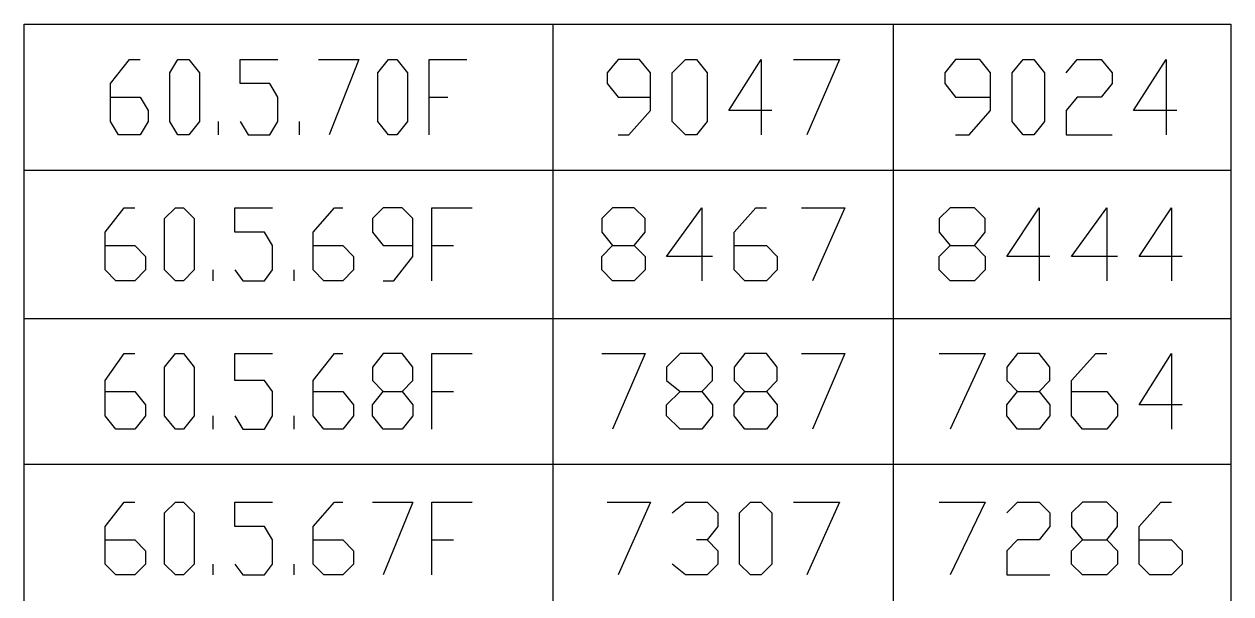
# Model space of a CAD drawing. Header units: millimetres. Extents: x -45 to 90, y -17 to 16.
# Drawn here: x -20.798 to -18.749, y -0.715 to 0.252 of the extents above; entities that cross this region are included whole.
import ezdxf

# ---------------------------------------------------------------- set-up
doc = ezdxf.new("R2010")
doc.units = ezdxf.units.MM
doc.layers.add('PDF_Geometry', color=7, linetype='Continuous')

msp = doc.modelspace()

# ---------------------------------------------------------------- linework, layer by layer
at = {"layer": 'PDF_Geometry', "lineweight": 25}
for points in [[(-18.749, -4.3457), (-20.7981, -4.3457), (-20.7981, 0.2523), (-18.749, 0.2523)], [(-20.5369, 0.0642), (-20.5506, 0.0871), (-20.5506, 0.1696), (-20.5369, 0.1925), (-20.5185, 0.1925), (-20.5002, 0.1696), (-20.5002, 0.0871), (-20.5185, 0.0642)], [(-20.1793, 0.0642), (-20.1976, 0.0871), (-20.1976, 0.1696), (-20.1793, 0.1925), (-20.1655, 0.1925), (-20.1472, 0.1696), (-20.1472, 0.0871), (-20.1655, 0.0642)], [(-19.675, 0.0642), (-19.698, 0.0871), (-19.698, 0.1696), (-19.675, 0.1925), (-19.6567, 0.1925), (-19.6384, 0.1696), (-19.6384, 0.0871), (-19.6567, 0.0642)], [(-19.102, 0.0642), (-19.1204, 0.0871), (-19.1204, 0.1696), (-19.102, 0.1925), (-19.0837, 0.1925), (-19.0654, 0.1696), (-19.0654, 0.0871), (-19.0837, 0.0642)], [(-20.5414, -0.1834), (-20.5598, -0.165), (-20.5598, -0.0779), (-20.5414, -0.0596), (-20.5277, -0.0596), (-20.5093, -0.0779), (-20.5093, -0.165), (-20.5277, -0.1834)], [(-20.5414, -0.4353), (-20.5598, -0.4126), (-20.5598, -0.3301), (-20.5414, -0.3071), (-20.5277, -0.3071), (-20.5093, -0.3301), (-20.5093, -0.4126), (-20.5277, -0.4353)], [(-20.5414, -0.683), (-20.5598, -0.6645), (-20.5598, -0.5776), (-20.5414, -0.5593), (-20.5277, -0.5593), (-20.5093, -0.5776), (-20.5093, -0.6645), (-20.5277, -0.683)], [(-19.565, -0.683), (-19.5834, -0.6645), (-19.5834, -0.5776), (-19.565, -0.5593), (-19.5467, -0.5593), (-19.5283, -0.5776), (-19.5283, -0.6645), (-19.5467, -0.683)]]:
    msp.add_lwpolyline(points, close=True, dxfattribs=at)
for points in [[(-19.8997, -4.3457), (-19.8997, 0.2523)], [(-19.3221, -3.9928), (-19.3221, 0.2523)], [(-20.6515, 0.1284), (-20.601, 0.1284), (-20.5873, 0.1054), (-20.5873, 0.0871), (-20.601, 0.0642), (-20.6377, 0.0642), (-20.6515, 0.0871), (-20.6515, 0.1513), (-20.6194, 0.1925), (-20.601, 0.1925)], [(-20.4314, 0.0871), (-20.4177, 0.0642), (-20.381, 0.0642), (-20.3672, 0.0871), (-20.3672, 0.1284), (-20.381, 0.1513), (-20.4314, 0.1513), (-20.4314, 0.1925), (-20.3672, 0.1925)], [(-20.2985, 0.1925), (-20.2297, 0.1925), (-20.2801, 0.0642)], [(-20.1105, 0.0642), (-20.1105, 0.1925), (-20.0464, 0.1925)], [(-19.7896, 0.0642), (-19.7713, 0.0642), (-19.7346, 0.1054), (-19.7346, 0.1696), (-19.753, 0.1925), (-19.7896, 0.1925), (-19.808, 0.1696), (-19.808, 0.1513), (-19.7896, 0.1284), (-19.7346, 0.1284)], [(-19.5283, 0.1054), (-19.6017, 0.1054), (-19.5467, 0.1925), (-19.5467, 0.0642)], [(-19.4917, 0.1925), (-19.4137, 0.1925), (-19.4688, 0.0642)], [(-19.2166, 0.0642), (-19.1937, 0.0642), (-19.157, 0.1054), (-19.157, 0.1696), (-19.1754, 0.1925), (-19.2166, 0.1925), (-19.235, 0.1696), (-19.235, 0.1513), (-19.2166, 0.1284), (-19.157, 0.1284)], [(-19.0287, 0.1696), (-19.0103, 0.1925), (-18.9691, 0.1925), (-18.9507, 0.1696), (-18.9507, 0.1513), (-18.9691, 0.1284), (-19.0103, 0.1284), (-19.0287, 0.1054), (-19.0287, 0.0642), (-18.9507, 0.0642)], [(-18.8407, 0.1054), (-18.9141, 0.1054), (-18.8591, 0.1925), (-18.8591, 0.0642)], [(-20.1105, 0.1284), (-20.0784, 0.1284)], [(-20.4681, 0.0642), (-20.4681, 0.0871)], [(-20.3306, 0.0642), (-20.3306, 0.0871)], [(-20.7981, 0.0046), (-18.749, 0.0046)], [(-20.6606, -0.1238), (-20.6102, -0.1238), (-20.5919, -0.1421), (-20.5919, -0.165), (-20.6102, -0.1834), (-20.6423, -0.1834), (-20.6606, -0.165), (-20.6606, -0.1009), (-20.6285, -0.0596), (-20.6102, -0.0596)], [(-20.4406, -0.165), (-20.4268, -0.1834), (-20.3902, -0.1834), (-20.3764, -0.165), (-20.3764, -0.1238), (-20.3902, -0.1009), (-20.4406, -0.1009), (-20.4406, -0.0596), (-20.3764, -0.0596)], [(-20.3076, -0.1238), (-20.2572, -0.1238), (-20.2389, -0.1421), (-20.2389, -0.165), (-20.2572, -0.1834), (-20.2893, -0.1834), (-20.3076, -0.165), (-20.3076, -0.1009), (-20.271, -0.0596), (-20.2572, -0.0596)], [(-20.1885, -0.1834), (-20.1701, -0.1834), (-20.138, -0.1421), (-20.138, -0.0779), (-20.1564, -0.0596), (-20.1885, -0.0596), (-20.2068, -0.0779), (-20.2068, -0.1009), (-20.1885, -0.1238), (-20.138, -0.1238)], [(-20.1059, -0.1834), (-20.1059, -0.0596), (-20.0372, -0.0596)], [(-19.7621, -0.1238), (-19.7438, -0.1421), (-19.7438, -0.165), (-19.7621, -0.1834), (-19.7988, -0.1834), (-19.8171, -0.165), (-19.8171, -0.1421), (-19.7988, -0.1238), (-19.7621, -0.1238), (-19.7438, -0.1009), (-19.7438, -0.0779), (-19.7621, -0.0596), (-19.7988, -0.0596), (-19.8171, -0.0779), (-19.8171, -0.1009), (-19.7988, -0.1238)], [(-19.6292, -0.1421), (-19.7071, -0.1421), (-19.6475, -0.0596), (-19.6475, -0.1834)], [(-19.5925, -0.1238), (-19.5375, -0.1238), (-19.5192, -0.1421), (-19.5192, -0.165), (-19.5375, -0.1834), (-19.5742, -0.1834), (-19.5925, -0.165), (-19.5925, -0.1009), (-19.5559, -0.0596), (-19.5375, -0.0596)], [(-19.4779, -0.0596), (-19.4046, -0.0596), (-19.4596, -0.1834)], [(-19.1845, -0.1238), (-19.1662, -0.1421), (-19.1662, -0.165), (-19.1845, -0.1834), (-19.2258, -0.1834), (-19.2441, -0.165), (-19.2441, -0.1421), (-19.2258, -0.1238), (-19.1845, -0.1238), (-19.1662, -0.1009), (-19.1662, -0.0779), (-19.1845, -0.0596), (-19.2258, -0.0596), (-19.2441, -0.0779), (-19.2441, -0.1009), (-19.2258, -0.1238)], [(-19.0562, -0.1421), (-19.1295, -0.1421), (-19.0745, -0.0596), (-19.0745, -0.1834)], [(-18.9416, -0.1421), (-19.0195, -0.1421), (-18.9599, -0.0596), (-18.9599, -0.1834)], [(-18.8316, -0.1421), (-18.9049, -0.1421), (-18.8499, -0.0596), (-18.8499, -0.1834)], [(-20.1059, -0.1238), (-20.0693, -0.1238)], [(-20.4773, -0.1834), (-20.4773, -0.165)], [(-20.3397, -0.1834), (-20.3397, -0.165)], [(-20.7981, -0.2475), (-18.749, -0.2475)], [(-20.6606, -0.3713), (-20.6102, -0.3713), (-20.5919, -0.3942), (-20.5919, -0.4126), (-20.6102, -0.4353), (-20.6423, -0.4353), (-20.6606, -0.4126), (-20.6606, -0.353), (-20.6285, -0.3071), (-20.6102, -0.3071)], [(-20.4406, -0.4126), (-20.4268, -0.4353), (-20.3902, -0.4353), (-20.3764, -0.4126), (-20.3764, -0.3713), (-20.3902, -0.353), (-20.4406, -0.353), (-20.4406, -0.3071), (-20.3764, -0.3071)], [(-20.3076, -0.3713), (-20.2572, -0.3713), (-20.2389, -0.3942), (-20.2389, -0.4126), (-20.2572, -0.4353), (-20.2893, -0.4353), (-20.3076, -0.4126), (-20.3076, -0.353), (-20.271, -0.3071), (-20.2572, -0.3071)], [(-20.1564, -0.3713), (-20.138, -0.3942), (-20.138, -0.4126), (-20.1564, -0.4353), (-20.1885, -0.4353), (-20.2068, -0.4126), (-20.2068, -0.3942), (-20.1885, -0.3713), (-20.1564, -0.3713), (-20.138, -0.353), (-20.138, -0.3301), (-20.1564, -0.3071), (-20.1885, -0.3071), (-20.2068, -0.3301), (-20.2068, -0.353), (-20.1885, -0.3713)], [(-20.1059, -0.4353), (-20.1059, -0.3071), (-20.0372, -0.3071)], [(-19.8171, -0.3071), (-19.7438, -0.3071), (-19.7988, -0.4353)], [(-19.6475, -0.3713), (-19.6292, -0.3942), (-19.6292, -0.4126), (-19.6475, -0.4353), (-19.6842, -0.4353), (-19.7071, -0.4126), (-19.7071, -0.3942), (-19.6842, -0.3713), (-19.6475, -0.3713), (-19.6292, -0.353), (-19.6292, -0.3301), (-19.6475, -0.3071), (-19.6842, -0.3071), (-19.7071, -0.3301), (-19.7071, -0.353), (-19.6842, -0.3713)], [(-19.5375, -0.3713), (-19.5192, -0.3942), (-19.5192, -0.4126), (-19.5375, -0.4353), (-19.5742, -0.4353), (-19.5925, -0.4126), (-19.5925, -0.3942), (-19.5742, -0.3713), (-19.5375, -0.3713), (-19.5192, -0.353), (-19.5192, -0.3301), (-19.5375, -0.3071), (-19.5742, -0.3071), (-19.5925, -0.3301), (-19.5925, -0.353), (-19.5742, -0.3713)], [(-19.4779, -0.3071), (-19.4046, -0.3071), (-19.4596, -0.4353)], [(-19.2441, -0.3071), (-19.1662, -0.3071), (-19.2258, -0.4353)], [(-19.0745, -0.3713), (-19.0562, -0.3942), (-19.0562, -0.4126), (-19.0745, -0.4353), (-19.1112, -0.4353), (-19.1295, -0.4126), (-19.1295, -0.3942), (-19.1112, -0.3713), (-19.0745, -0.3713), (-19.0562, -0.353), (-19.0562, -0.3301), (-19.0745, -0.3071), (-19.1112, -0.3071), (-19.1295, -0.3301), (-19.1295, -0.353), (-19.1112, -0.3713)], [(-19.0195, -0.3713), (-18.9599, -0.3713), (-18.9416, -0.3942), (-18.9416, -0.4126), (-18.9599, -0.4353), (-19.0012, -0.4353), (-19.0195, -0.4126), (-19.0195, -0.353), (-18.9783, -0.3071), (-18.9599, -0.3071)], [(-18.8316, -0.3942), (-18.9049, -0.3942), (-18.8499, -0.3071), (-18.8499, -0.4353)], [(-20.1059, -0.3713), (-20.0693, -0.3713)], [(-20.4773, -0.4353), (-20.4773, -0.4126)], [(-20.3397, -0.4353), (-20.3397, -0.4126)], [(-20.7981, -0.4951), (-18.749, -0.4951)], [(-20.6606, -0.6234), (-20.6102, -0.6234), (-20.5919, -0.6418), (-20.5919, -0.6645), (-20.6102, -0.683), (-20.6423, -0.683), (-20.6606, -0.6645), (-20.6606, -0.6005), (-20.6285, -0.5593), (-20.6102, -0.5593)], [(-20.4406, -0.6645), (-20.4268, -0.683), (-20.3902, -0.683), (-20.3764, -0.6645), (-20.3764, -0.6234), (-20.3902, -0.6005), (-20.4406, -0.6005), (-20.4406, -0.5593), (-20.3764, -0.5593)], [(-20.3076, -0.6234), (-20.2572, -0.6234), (-20.2389, -0.6418), (-20.2389, -0.6645), (-20.2572, -0.683), (-20.2893, -0.683), (-20.3076, -0.6645), (-20.3076, -0.6005), (-20.271, -0.5593), (-20.2572, -0.5593)], [(-20.2068, -0.5593), (-20.138, -0.5593), (-20.1885, -0.683)], [(-20.1059, -0.683), (-20.1059, -0.5593), (-20.0372, -0.5593)], [(-19.808, -0.5593), (-19.7346, -0.5593), (-19.7896, -0.683)], [(-19.698, -0.5776), (-19.675, -0.5593), (-19.6384, -0.5593), (-19.62, -0.5776), (-19.62, -0.6005), (-19.6384, -0.6234), (-19.6567, -0.6234)], [(-19.4917, -0.5593), (-19.4137, -0.5593), (-19.4688, -0.683)], [(-19.2441, -0.5593), (-19.1662, -0.5593), (-19.2258, -0.683)], [(-19.1295, -0.5776), (-19.1112, -0.5593), (-19.0745, -0.5593), (-19.0562, -0.5776), (-19.0562, -0.6005), (-19.0745, -0.6234), (-19.1112, -0.6234), (-19.1295, -0.6418), (-19.1295, -0.683), (-19.0562, -0.683)], [(-18.9599, -0.6234), (-18.9416, -0.6418), (-18.9416, -0.6645), (-18.9599, -0.683), (-19.0012, -0.683), (-19.0195, -0.6645), (-19.0195, -0.6418), (-19.0012, -0.6234), (-18.9599, -0.6234), (-18.9416, -0.6005), (-18.9416, -0.5776), (-18.9599, -0.5593), (-19.0012, -0.5593), (-19.0195, -0.5776), (-19.0195, -0.6005), (-19.0012, -0.6234)], [(-18.9049, -0.6234), (-18.8499, -0.6234), (-18.8316, -0.6418), (-18.8316, -0.6645), (-18.8499, -0.683), (-18.8866, -0.683), (-18.9049, -0.6645), (-18.9049, -0.6005), (-18.8682, -0.5593), (-18.8499, -0.5593)], [(-20.1059, -0.6234), (-20.0693, -0.6234)], [(-19.6384, -0.6234), (-19.62, -0.6418), (-19.62, -0.6645), (-19.6384, -0.683), (-19.675, -0.683), (-19.698, -0.6645)], [(-20.4773, -0.683), (-20.4773, -0.6645)], [(-20.3397, -0.683), (-20.3397, -0.6645)]]:
    msp.add_lwpolyline(points, dxfattribs=at)

doc.saveas('drawing.dxf')
